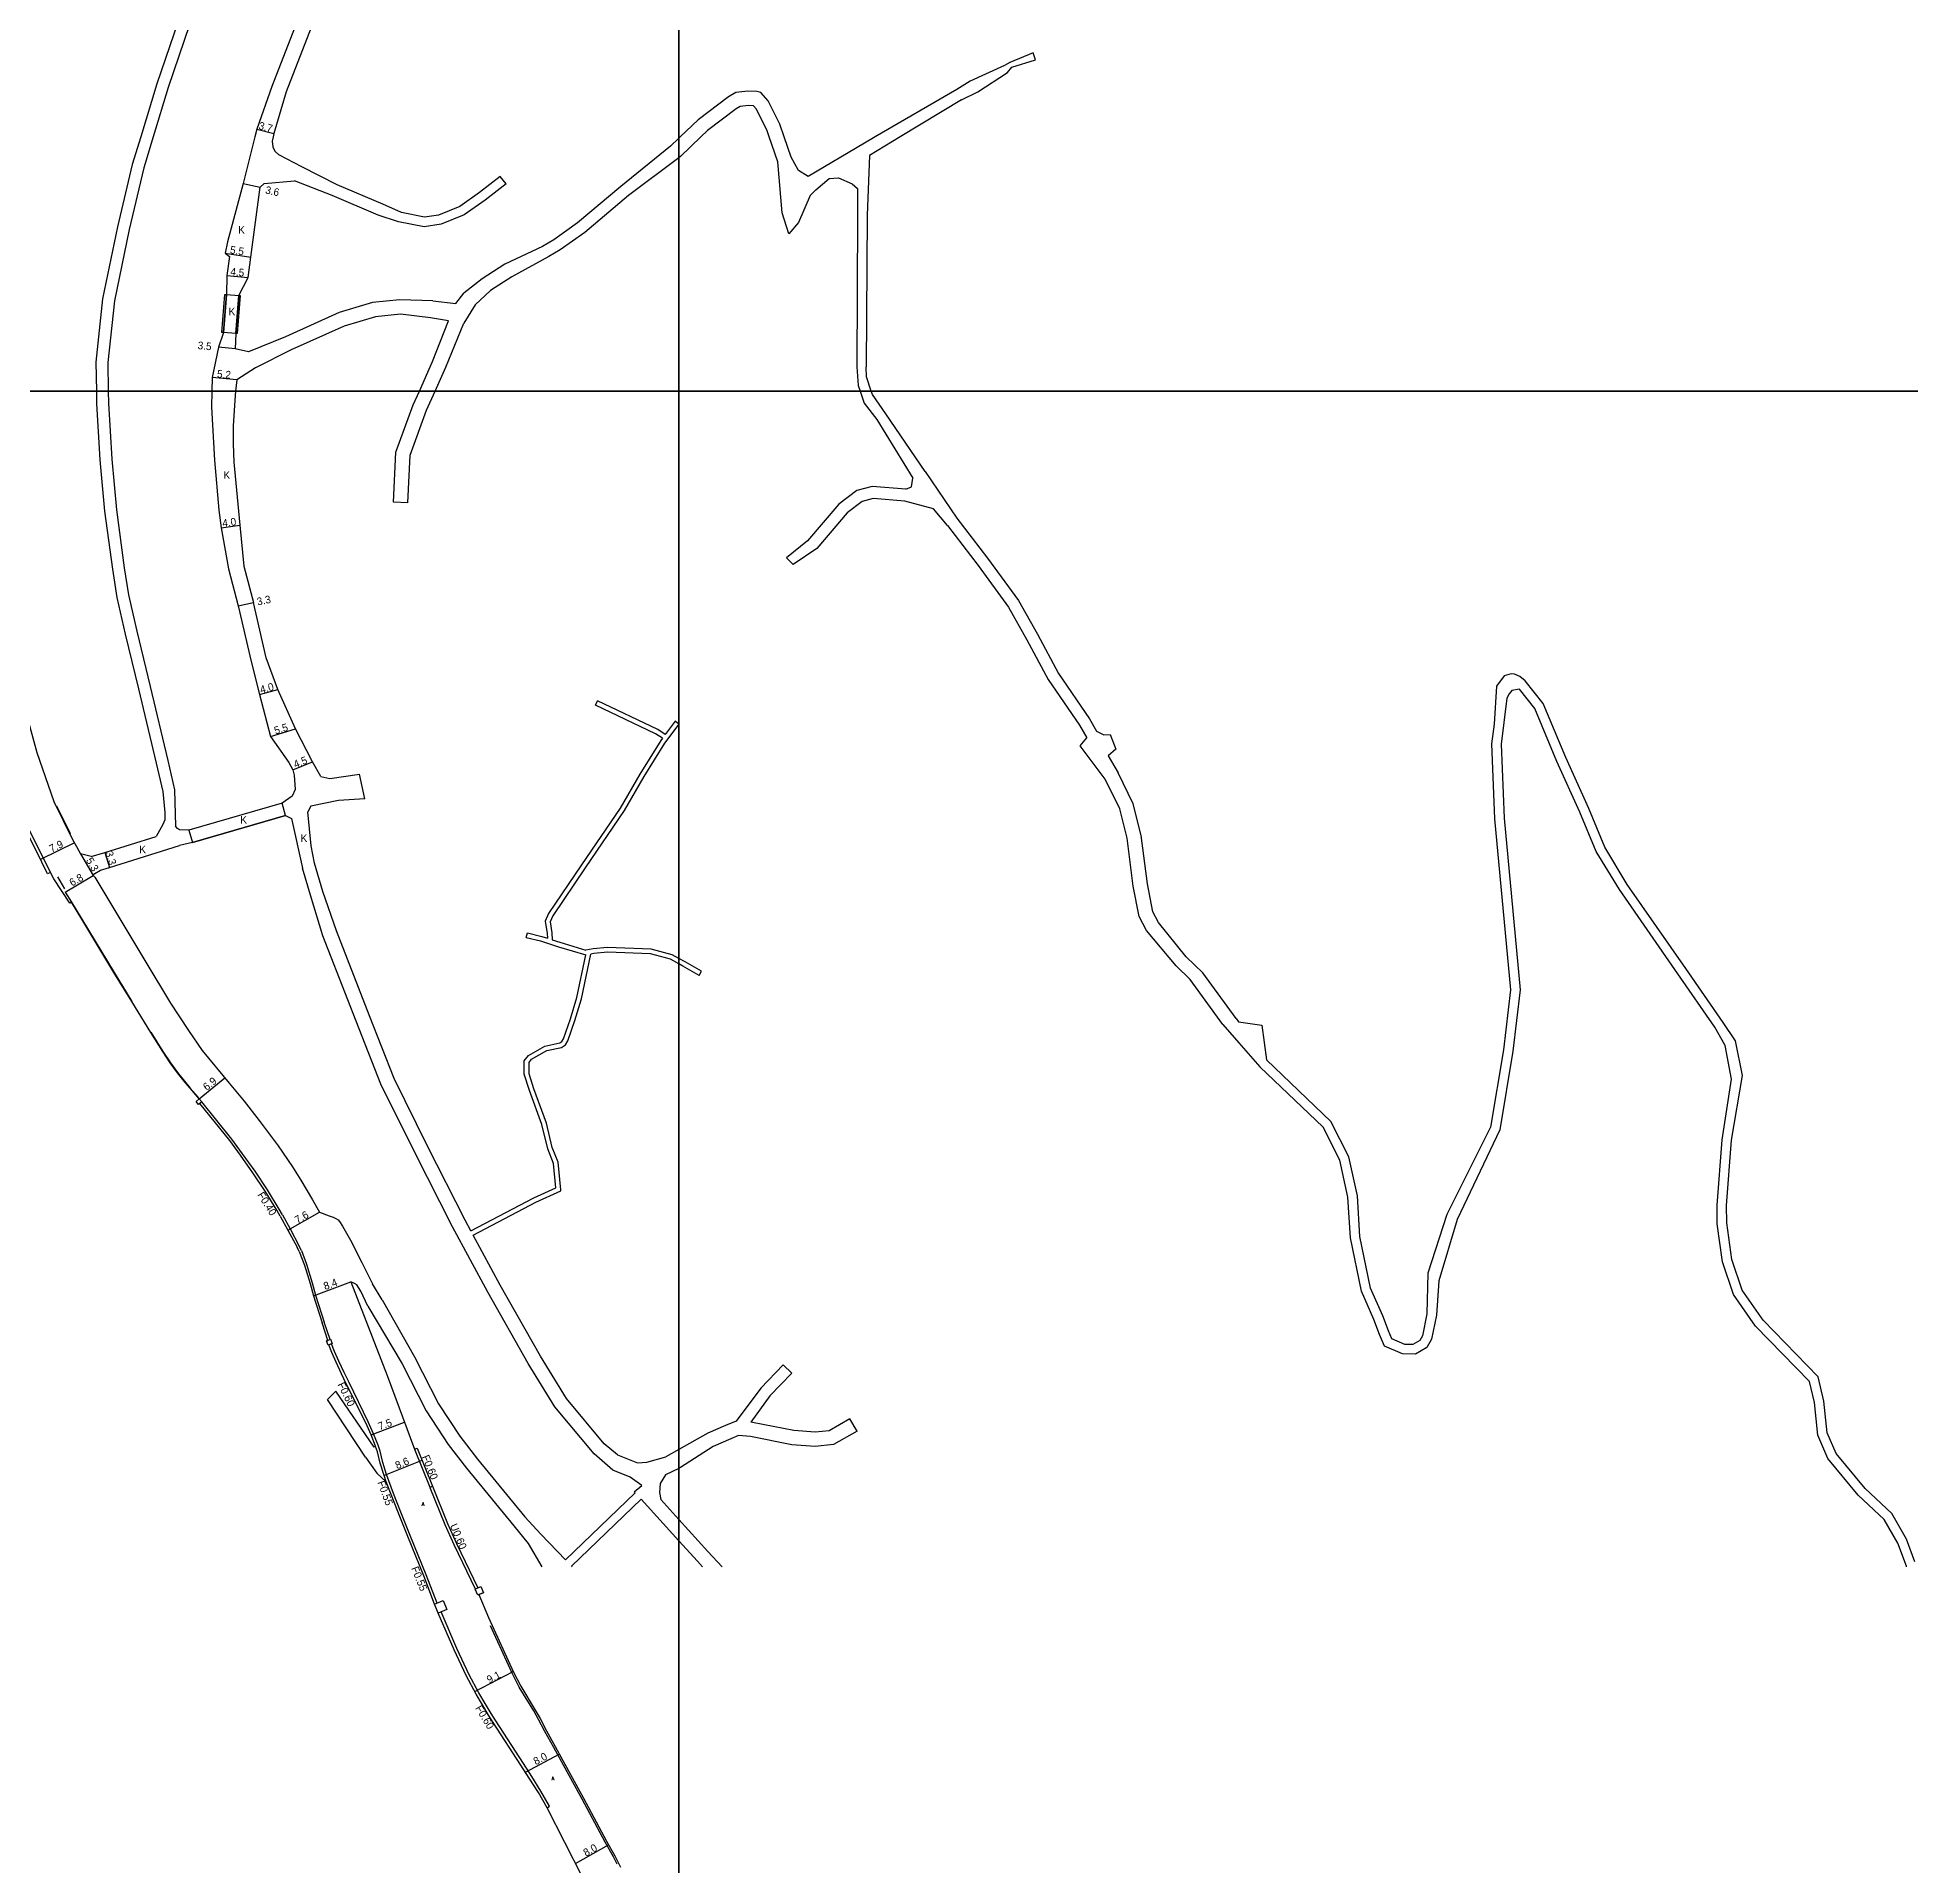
# Model space of a CAD drawing. Header units: metres. Extents: x -8000 to -4000, y -96000 to -93000.
# Drawn here: x -6534.6 to -6141.6, y -93909.4 to -93525.8 of the extents above; entities that cross this region are included whole.
import ezdxf

# ---------------------------------------------------------------- set-up
doc = ezdxf.new("R2010")
doc.units = ezdxf.units.M
doc.header["$LTSCALE"] = 2.5
for name, color, linetype in [('側溝・桝', 7, 'Continuous'), ('図郭', 7, 'Continuous'), ('幅員', 7, 'Continuous'), ('歩道・分離帯・安全施設', 7, 'Continuous'), ('舗装', 7, 'Continuous'), ('道路', 7, 'Continuous')]:
    doc.layers.add(name, color=color, linetype=linetype)
doc.styles.get("Standard").update_dxf_attribs({"font": ''})
doc.styles.add('YOKO_DECO', font='txt.shx', dxfattribs={"bigfont": 'extfont.shx'})
doc.styles.get('Standard').set_extended_font_data('@MS PGothic')

msp = doc.modelspace()

# ---------------------------------------------------------------- linework, layer by layer
at = {"layer": '側溝・桝'}
for points in [[(-6531.8, -93700.98), (-6534.24, -93696.06), (-6538.45, -93687.72), (-6540.29, -93682.9), (-6542.49, -93677.24), (-6543.93, -93670.57), (-6545.47, -93663.6), (-6546.76, -93659.02)], [(-6483.17, -93772.87), (-6483.87, -93771.62), (-6486.32, -93767.62), (-6488.9, -93763.71), (-6491.52, -93760.04), (-6493.81, -93756.95), (-6500.09, -93749.15)], [(-6483.17, -93772.87), (-6481.56, -93775.81), (-6479.64, -93779.4)], [(-6479.18, -93780.35), (-6479.64, -93779.4)], [(-6479.18, -93780.35), (-6478.09, -93783.21), (-6476.91, -93787.12), (-6476.21, -93789.68), (-6474.39, -93795.33)], [(-6473.18, -93799), (-6474.31, -93795.6), (-6474.39, -93795.33)], [(-6450.71, -93854.32), (-6453, -93848.4), (-6456.37, -93840.14), (-6458.44, -93834.88), (-6459.84, -93831.34), (-6460.86, -93828.64), (-6461.33, -93827.34), (-6462.1, -93824.81), (-6462.68, -93822.4), (-6463.08, -93821.19), (-6464.05, -93818.76), (-6465.17, -93816.28), (-6469.19, -93808.03), (-6470.23, -93805.93), (-6471.33, -93803.52), (-6472.25, -93801.49), (-6472.84, -93799.89)], [(-6461.38, -93828.83), (-6461.85, -93827.53), (-6462.64, -93824.95), (-6463.23, -93822.54), (-6463.61, -93821.43)], [(-6455.43, -93822.03), (-6452.23, -93830), (-6452.21, -93830.05)], [(-6451.65, -93829.82), (-6452.21, -93830.05), (-6449.06, -93837.81), (-6447.22, -93842.03), (-6442.7, -93851.33)], [(-6427.64, -93897.24), (-6427.11, -93896.94), (-6428.95, -93893.76), (-6430.85, -93890.7), (-6432.61, -93887.99), (-6438.41, -93879), (-6439.37, -93877.5), (-6440.63, -93875.37), (-6441.97, -93873.14), (-6444.01, -93869.33), (-6446.59, -93863.85), (-6449.89, -93856.13)]]:
    msp.add_lwpolyline(points, dxfattribs=at)
for points in [[(-6500.61, -93748.5), (-6500.09, -93749.15), (-6500.76, -93749.69), (-6501.28, -93749.04)], [(-6473.54, -93800.18), (-6473.91, -93799.3), (-6473.08, -93798.96), (-6472.71, -93799.84)], [(-6440.99, -93852.12), (-6442.18, -93852.63), (-6442.74, -93851.35), (-6441.55, -93850.83)], [(-6450.49, -93856.39), (-6451.27, -93854.56), (-6449.47, -93853.79), (-6448.69, -93855.62)]]:
    msp.add_lwpolyline(points, close=True, dxfattribs=at)
at = {"layer": '図郭'}
for points in [[(-7200, -93600), (-6400, -93600), (-6400, -93000), (-7200, -93000)], [(-6400, -93600), (-5600, -93600), (-5600, -93000), (-6400, -93000)], [(-7200, -94200), (-6400, -94200), (-6400, -93600), (-7200, -93600)], [(-6400, -94200), (-5600, -94200), (-5600, -93600), (-6400, -93600)]]:
    msp.add_lwpolyline(points, close=True, dxfattribs=at)
at = {"layer": '幅員'}
for points in [[(-6488.56, -93545.04), (-6484.97, -93545.97)], [(-6491.39, -93556.46), (-6487.87, -93557.24)], [(-6495.2, -93571.06), (-6489.77, -93571.89)], [(-6494.8, -93575.75), (-6490.32, -93576.16)], [(-6493.11, -93591.14), (-6496.6, -93590.8)], [(-6492.76, -93597.63), (-6497.94, -93597.17)], [(-6496.04, -93628.7), (-6492.08, -93628.16)], [(-6492.47, -93645.04), (-6489.24, -93644.37)], [(-6488, -93663.66), (-6484.13, -93662.63)], [(-6485.69, -93672.49), (-6480.43, -93670.89)], [(-6481.01, -93679.49), (-6476.85, -93677.78)], [(-6525.55, -93697.08), (-6522.9, -93701.67)], [(-6520.45, -93696.8), (-6519.47, -93699.96)], [(-6528.77, -93705.12), (-6522.9, -93701.67)], [(-6500.61, -93748.5), (-6495.25, -93744.1)], [(-6482.02, -93776.06), (-6475.41, -93772.31)], [(-6476.67, -93789.82), (-6468.78, -93786.93)], [(-6464.58, -93818.99), (-6457.54, -93816.37)], [(-6461.86, -93827.5), (-6453.88, -93824.29)], [(-6442.83, -93872.83), (-6434.75, -93868.67)], [(-6432.17, -93889.8), (-6425.08, -93885.98)], [(-6421.67, -93908.93), (-6414.73, -93905.02)]]:
    msp.add_lwpolyline(points, dxfattribs=at)
at = {"layer": '幅員', "flags": 128}
msp.add_lwpolyline([(-6526.78, -93694.79), (-6533.91, -93698.29)], dxfattribs=at)
at = {"layer": '歩道・分離帯・安全施設'}
for points in [[(-6527.65, -93692.92), (-6530.51, -93687.09)], [(-6530.38, -93701.89), (-6528.92, -93704.43)], [(-6528.77, -93705.12), (-6527.41, -93707.25), (-6525.25, -93710.82), (-6518.5, -93721.96), (-6514.77, -93728.06)], [(-6510.77, -93734.54), (-6508.26, -93738.57), (-6506.66, -93740.93), (-6505.17, -93742.99), (-6503.72, -93744.79), (-6502.49, -93746.25), (-6500.86, -93748.16)], [(-6412.95, -93909.09), (-6413.73, -93907.52), (-6415.45, -93904.45), (-6420.31, -93895.42), (-6424.64, -93887.56), (-6426.24, -93884.59), (-6428.09, -93881.27), (-6429.42, -93878.71), (-6430.44, -93876.94), (-6433.47, -93871.93), (-6434.99, -93868.99), (-6439.52, -93859.1)]]:
    msp.add_lwpolyline(points, dxfattribs=at)
at = {"layer": '道路'}
for points in [[(-6474.38, -93476.97), (-6474.65, -93494.78), (-6476.02, -93505.95), (-6476.82, -93509.84), (-6477.76, -93513.86), (-6480.17, -93522.63), (-6485.4, -93536.1)], [(-6470.08, -93476.89), (-6471.45, -93494.9), (-6472.84, -93506.36), (-6473.69, -93510.49), (-6474.67, -93514.74), (-6477.17, -93523.75), (-6482.41, -93537.23)], [(-6500.72, -93509.72), (-6505.06, -93522.44), (-6509.52, -93535.51), (-6512.9, -93546.67), (-6514.66, -93552.49), (-6517.74, -93565.53), (-6520.88, -93580.66), (-6522.31, -93593.93), (-6522.2, -93600)], [(-6497.72, -93508.66), (-6502.66, -93523.13), (-6507.14, -93536.28), (-6510.29, -93546.67), (-6512.25, -93553.14), (-6515.3, -93566.07), (-6518.41, -93581.05), (-6519.81, -93594.04), (-6519.7, -93600)], [(-6325.69, -93529.06), (-6330.56, -93531.08), (-6331.69, -93531.69)], [(-6325.16, -93530.47), (-6325.69, -93529.06)], [(-6331.69, -93531.69), (-6338.89, -93534.98), (-6341.65, -93536.75)], [(-6340.68, -93538.89), (-6337.28, -93537.25), (-6331.08, -93533.18)], [(-6331.08, -93533.18), (-6330.11, -93532.07), (-6325.16, -93530.47)], [(-6485.4, -93536.1), (-6488.56, -93545.04)], [(-6482.41, -93537.23), (-6484.97, -93545.97)], [(-6376.4, -93550.91), (-6377.87, -93546.67), (-6378.79, -93544.01), (-6381.29, -93539.11), (-6382.77, -93537.34), (-6383.62, -93537.16), (-6385.5, -93537.1), (-6388.01, -93537.38), (-6389.61, -93538.24), (-6395.96, -93543.06), (-6399.7, -93546.68), (-6400, -93546.97)], [(-6341.65, -93536.75), (-6358.8, -93546.68), (-6361.05, -93547.98), (-6372.88, -93554.97)], [(-6379.24, -93551.89), (-6381.04, -93546.67), (-6381.55, -93545.19), (-6383.81, -93540.77), (-6384.33, -93540.14), (-6385.39, -93540.11), (-6387.11, -93540.3), (-6387.99, -93540.77), (-6394, -93545.35), (-6395.37, -93546.67), (-6399.65, -93550.8)], [(-6340.68, -93538.89), (-6353.56, -93546.68), (-6360.03, -93550.59), (-6360.51, -93563.08)], [(-6488.56, -93545.04), (-6488.96, -93546.68), (-6491.39, -93556.46)], [(-6484.97, -93545.97), (-6485.14, -93546.68), (-6485.34, -93547.58)], [(-6485.34, -93547.58), (-6485.21, -93548.73), (-6484.79, -93549.7), (-6483.94, -93550.41)], [(-6401.73, -93548.64), (-6412.19, -93557.05), (-6421.27, -93564.73), (-6426.24, -93568.25), (-6428.59, -93569.67)], [(-6400, -93546.97), (-6401.73, -93548.64)], [(-6479.1, -93552.92), (-6483.94, -93550.41)], [(-6462.11, -93560.82), (-6471.69, -93556.7), (-6479.1, -93552.92)], [(-6400, -93551.06), (-6410.59, -93558.97), (-6419.74, -93566.7), (-6424.87, -93570.34), (-6427.29, -93571.8)], [(-6399.65, -93550.8), (-6400, -93551.06)], [(-6376.95, -93566.98), (-6378.31, -93562.59), (-6379.24, -93551.89)], [(-6372.88, -93554.97), (-6374.87, -93553.71), (-6376.4, -93550.91)], [(-6491.39, -93556.46), (-6494.67, -93568.7), (-6495.2, -93571.06), (-6494.25, -93571.79), (-6494.8, -93575.75), (-6494.92, -93579.74)], [(-6492.33, -93579.95), (-6490.32, -93576.16), (-6489.77, -93571.89), (-6487.87, -93557.24)], [(-6487.87, -93557.24), (-6486.99, -93556.47), (-6480.65, -93555.88)], [(-6463.1, -93563.12), (-6472.75, -93558.96), (-6480.65, -93555.88)], [(-6436.22, -93556.52), (-6440.61, -93559.97), (-6445.01, -93563.02), (-6449.89, -93565.01), (-6453.44, -93565.55), (-6458.79, -93564.46), (-6463.1, -93563.12)], [(-6437.46, -93554.95), (-6441.8, -93558.36), (-6445.97, -93561.25), (-6450.42, -93563.07), (-6453.39, -93563.52), (-6458.18, -93562.54), (-6462.11, -93560.82)], [(-6436.22, -93556.52), (-6437.46, -93554.95)], [(-6371.28, -93557.76), (-6368.43, -93555.43), (-6366.49, -93555.26), (-6363.64, -93556.52), (-6362.55, -93557.49), (-6362.51, -93563.08)], [(-6371.28, -93557.76), (-6372.48, -93558.96), (-6374.89, -93564.65), (-6376.95, -93566.98)], [(-6362.51, -93563.08), (-6362.69, -93594.94)], [(-6360.51, -93563.08), (-6360.69, -93594.95)], [(-6428.59, -93569.67), (-6436.47, -93573.41), (-6441.27, -93576.42), (-6445.1, -93579.44)], [(-6427.29, -93571.8), (-6435.02, -93576.05), (-6439.54, -93578.88), (-6442.71, -93581.94)], [(-6495.55, -93587.72), (-6494.92, -93579.74)], [(-6492.96, -93587.93), (-6492.33, -93579.95)], [(-6451.6, -93581.07), (-6458.5, -93580.83), (-6464.27, -93581.45), (-6471.23, -93583.54), (-6482.54, -93588.59), (-6490.31, -93591.76)], [(-6451.6, -93581.07), (-6446.81, -93581.6), (-6445.1, -93579.44)], [(-6452.12, -93584.61), (-6458.4, -93583.84), (-6463.67, -93584.4), (-6470.19, -93586.36), (-6481.36, -93591.35), (-6488.81, -93595.13)], [(-6448.3, -93585.24), (-6452.12, -93584.61)], [(-6442.71, -93581.94), (-6445.11, -93585.76)], [(-6495.55, -93587.72), (-6496.6, -93590.8), (-6497.94, -93597.17), (-6497.98, -93600)], [(-6492.96, -93587.93), (-6493.11, -93591.14)], [(-6454.44, -93600), (-6451.66, -93593.82), (-6448.3, -93585.24)], [(-6451.15, -93600), (-6448.89, -93594.98), (-6445.11, -93585.76)], [(-6490.31, -93591.76), (-6493.11, -93591.14)], [(-6488.81, -93595.13), (-6492.76, -93597.63)], [(-6362.69, -93594.94), (-6362.41, -93598.81), (-6361.99, -93600)], [(-6359.64, -93600), (-6360.64, -93596.99), (-6360.69, -93594.95)], [(-6522.2, -93600), (-6522.15, -93602.63), (-6521.48, -93614.46), (-6520.47, -93625.21), (-6518.83, -93637.4), (-6517.91, -93643.28), (-6516.16, -93650.98), (-6513.39, -93662.49), (-6509.65, -93678.06), (-6508.29, -93683.99), (-6507.82, -93688.4), (-6507.83, -93689.93), (-6508.23, -93690.95), (-6509.68, -93693.46)], [(-6519.7, -93600), (-6519.65, -93602.53), (-6518.99, -93614.27), (-6517.99, -93624.93), (-6516.36, -93637.07), (-6515.47, -93642.72), (-6513.73, -93650.4), (-6510.94, -93661.98), (-6507.22, -93677.48), (-6505.8, -93683.67), (-6505.57, -93691.31)], [(-6497.98, -93600), (-6498.02, -93603.35), (-6497.43, -93614.49), (-6496.52, -93625.01), (-6496.04, -93628.7), (-6494.51, -93637.29), (-6492.47, -93645.04)], [(-6492.98, -93600), (-6493.07, -93600.93), (-6493.49, -93607.33), (-6493.53, -93611.05), (-6493.37, -93614.95), (-6492.08, -93628.16), (-6491.25, -93636.72), (-6489.24, -93644.37)], [(-6492.76, -93597.63), (-6492.98, -93600)], [(-6459.88, -93623.32), (-6459.38, -93612.83), (-6455.74, -93602.9), (-6454.44, -93600)], [(-6456.88, -93623.46), (-6456.4, -93613.43), (-6452.96, -93604.04), (-6451.15, -93600)], [(-6361.99, -93600), (-6361.11, -93602.52), (-6358.49, -93606)], [(-6356.55, -93604.81), (-6359.39, -93600.75), (-6359.64, -93600)], [(-6358.49, -93606), (-6350.93, -93618.27)], [(-6348.3, -93616.9), (-6356.55, -93604.81)], [(-6352.36, -93620.6), (-6359.43, -93620.01), (-6362.68, -93620.86), (-6366.4, -93623.71), (-6372.98, -93631.44)], [(-6352.36, -93620.6), (-6351.16, -93620.09), (-6350.93, -93618.27)], [(-6348.3, -93616.9), (-6341.66, -93626.68)], [(-6456.88, -93623.46), (-6459.88, -93623.32)], [(-6352.56, -93623.09), (-6359.21, -93622.54), (-6361.56, -93623.16), (-6364.67, -93625.53), (-6371.07, -93633.06)], [(-6343.64, -93628.2), (-6346.6, -93624.71), (-6352.56, -93623.09)], [(-6343.64, -93628.2), (-6337.21, -93636.59), (-6330.84, -93645.32), (-6326.98, -93652.22), (-6322.49, -93660.55), (-6315.94, -93670.08), (-6314.41, -93672.79)], [(-6341.66, -93626.68), (-6335.21, -93635.09), (-6328.73, -93643.97), (-6324.78, -93651.02), (-6320.35, -93659.25), (-6313.82, -93668.76), (-6312.35, -93671.36)], [(-6372.98, -93631.44), (-6377.43, -93635.02)], [(-6376.01, -93636.39), (-6377.43, -93635.02)], [(-6371.07, -93633.06), (-6376.01, -93636.39)], [(-6544.58, -93645.59), (-6544.3, -93646.16), (-6542.56, -93650.37), (-6541.1, -93654.47), (-6539.1, -93660.17), (-6536.38, -93669.66), (-6534.7, -93675.85), (-6531.11, -93686.14), (-6527.18, -93694.06), (-6526.38, -93695.54), (-6525.55, -93697.08)], [(-6492.47, -93645.04), (-6489.7, -93656.73)], [(-6486.59, -93655.98), (-6489.24, -93644.37)], [(-6527.42, -93707.26), (-6527.78, -93707.48), (-6531.1, -93702.33), (-6531.8, -93700.98), (-6532.43, -93701.3), (-6534.85, -93696.37), (-6539.07, -93687.99), (-6540.93, -93683.15), (-6543.15, -93677.43), (-6544.6, -93670.72), (-6546.13, -93663.77), (-6547.4, -93659.26)], [(-6489.7, -93656.73), (-6488, -93663.66), (-6485.69, -93672.49), (-6481.81, -93677.91), (-6481.01, -93679.49), (-6480.67, -93680.62), (-6480.51, -93683.59), (-6481.14, -93685.01), (-6483.24, -93686.44)], [(-6475.08, -93680.9), (-6476.85, -93677.78), (-6480.43, -93670.89), (-6484.13, -93662.63), (-6486.59, -93655.98)], [(-6140.67, -93845.68), (-6142.41, -93840.88), (-6145.55, -93835.51), (-6151.14, -93830.26), (-6157.19, -93822.93), (-6159.06, -93818.57), (-6159.77, -93811.91), (-6160.94, -93806.8), (-6172.54, -93794.92), (-6176.89, -93788.62), (-6179.07, -93782.21), (-6180.15, -93774.54), (-6180.19, -93770.89), (-6179.14, -93757.2), (-6176.83, -93743.6), (-6178.3, -93736.3), (-6180.93, -93732.46), (-6188.76, -93721.14), (-6201.01, -93703.5), (-6205.76, -93695.73), (-6209.11, -93687.57), (-6213.94, -93676.9), (-6218.69, -93665.55), (-6222.42, -93660.81), (-6223.56, -93659.9), (-6224.7, -93659.39), (-6225.38, -93659.33), (-6226.87, -93659.72), (-6228.47, -93661.89), (-6228.98, -93669.91), (-6229.47, -93674), (-6228.87, -93689.77), (-6225.5, -93725.61), (-6226.98, -93738.23), (-6229.71, -93754.45), (-6238.91, -93772.76), (-6242.87, -93785.06), (-6243.05, -93793.62), (-6244, -93798.21), (-6244.56, -93799.23), (-6246, -93800.08), (-6247.72, -93800.04), (-6250.44, -93798.86), (-6251.14, -93797.18), (-6252.33, -93794.02), (-6254.88, -93788.24), (-6257.1, -93777.38), (-6257.65, -93768.82), (-6259.44, -93760.67), (-6263.2, -93753.26), (-6276.71, -93740.35)], [(-6142.42, -93846.67), (-6142.47, -93846.58), (-6144.23, -93841.74), (-6147.13, -93836.77), (-6152.6, -93831.63), (-6158.91, -93823.98), (-6161.01, -93819.08), (-6161.74, -93812.24), (-6162.76, -93807.79), (-6174.09, -93796.2), (-6178.7, -93789.52), (-6181.02, -93782.68), (-6182.15, -93774.7), (-6182.19, -93770.82), (-6181.14, -93757.09), (-6179.12, -93744.39), (-6180.47, -93737.32), (-6182.66, -93733.47), (-6190.4, -93722.28), (-6202.68, -93704.59), (-6207.55, -93696.63), (-6210.95, -93688.36), (-6215.78, -93677.7), (-6220.43, -93666.57), (-6223.62, -93662.52), (-6225.22, -93662.86), (-6225.79, -93663.54), (-6226.31, -93664.46), (-6227.47, -93674.08), (-6226.87, -93689.64), (-6223.49, -93725.63), (-6225, -93738.51), (-6227.77, -93755.03), (-6236.74, -93773.79), (-6240.53, -93786.66), (-6241.06, -93793.9), (-6242.1, -93798.91), (-6243.07, -93800.67), (-6245.47, -93802.09), (-6248.15, -93802.03), (-6251.97, -93800.37), (-6252.99, -93797.92), (-6254.19, -93794.78), (-6256.8, -93788.85), (-6259.09, -93777.65), (-6259.64, -93769.1), (-6261.34, -93761.34), (-6264.83, -93754.47), (-6278.1, -93741.79)], [(-6417.46, -93665.87), (-6417.03, -93664.97)], [(-6403.46, -93672.85), (-6404.92, -93671.91), (-6417.46, -93665.87)], [(-6402.86, -93672.05), (-6404.43, -93671.04), (-6417.03, -93664.97)], [(-6400, -93669.91), (-6402.98, -93673.88), (-6407.31, -93680.9), (-6411.5, -93688.03), (-6419.66, -93700.06), (-6426.45, -93710.11), (-6426.99, -93711.35), (-6426.63, -93713.68), (-6426.54, -93715.12)], [(-6400.78, -93669.28), (-6402.86, -93672.05)], [(-6400, -93669.86), (-6400.78, -93669.28)], [(-6399.98, -93669.88), (-6400, -93669.86)], [(-6399.98, -93669.88), (-6400, -93669.91)], [(-6312.35, -93671.36), (-6310.81, -93672.14), (-6309.5, -93672.03), (-6308.31, -93675.11), (-6309.91, -93676.53), (-6307.86, -93680.1)], [(-6403.46, -93672.85), (-6403.81, -93673.32), (-6408.16, -93680.38), (-6412.34, -93687.49), (-6420.41, -93699.38), (-6427.33, -93709.63), (-6428.02, -93711.22), (-6427.63, -93713.79), (-6427.56, -93714.79)], [(-6310.55, -93681.43), (-6315.78, -93674.47), (-6314.41, -93672.79)], [(-6475.08, -93680.9), (-6473.2, -93681.27), (-6466.98, -93680.37)], [(-6465.91, -93685.56), (-6466.98, -93680.37)], [(-6285.84, -93732.94), (-6292.72, -93723.47), (-6295.68, -93720.61), (-6301.89, -93713.19), (-6303.42, -93710.28), (-6304.66, -93703.9), (-6305.95, -93693.81), (-6307.48, -93687.65), (-6310.55, -93681.43)], [(-6283.1, -93731.64), (-6290.04, -93722.05), (-6293.56, -93718.71), (-6299.37, -93711.53), (-6300.56, -93709.27), (-6301.7, -93703.42), (-6303, -93693.26), (-6304.65, -93686.61), (-6307.86, -93680.1)], [(-6483.24, -93686.44), (-6502.78, -93692.16)], [(-6483.24, -93686.44), (-6502.78, -93692.16)], [(-6465.91, -93685.56), (-6471.39, -93685.94), (-6477.21, -93687.07), (-6477.8, -93688.28)], [(-6482.49, -93689.03), (-6502.03, -93694.75)], [(-6482.49, -93689.03), (-6502.03, -93694.75)], [(-6482.49, -93689.03), (-6481.26, -93689.68), (-6478.95, -93700.12)], [(-6476.43, -93699.04), (-6477.12, -93695.41), (-6477.8, -93688.28)], [(-6523.3, -93697.69), (-6520.45, -93696.8), (-6509.68, -93693.46)], [(-6504.75, -93692.09), (-6505.16, -93691.76), (-6505.57, -93691.31)], [(-6502.78, -93692.16), (-6504.75, -93692.09)], [(-6502.03, -93694.75), (-6504.74, -93695.38)], [(-6523.3, -93697.69), (-6525.55, -93697.08)], [(-6522.9, -93701.67), (-6522.5, -93701.21), (-6521.32, -93700.53), (-6519.47, -93699.96), (-6504.74, -93695.38)], [(-6522.9, -93701.67), (-6522.49, -93702.02), (-6517.67, -93710.05), (-6511.79, -93719.81), (-6506.65, -93728.46), (-6502.9, -93734.17), (-6499.97, -93738.36), (-6494.36, -93745.19), (-6491.19, -93748.98), (-6488.05, -93753.04), (-6484.08, -93758.36), (-6481.06, -93762.74), (-6479.29, -93765.57), (-6476.87, -93769.71), (-6475.41, -93772.31), (-6473.38, -93773.02), (-6472.54, -93773.31), (-6471.93, -93773.62), (-6471.5, -93773.88), (-6471.19, -93774.27), (-6470.58, -93775.19), (-6468.86, -93778.18), (-6466.49, -93782.86), (-6464.24, -93787.3)], [(-6413.88, -93826.42), (-6417.78, -93823), (-6425.99, -93813.11), (-6431.59, -93804.04), (-6440.1, -93789.07), (-6447.47, -93775.38), (-6455.39, -93759.76), (-6462.5, -93745.43), (-6467.7, -93732.22), (-6474.66, -93714.27), (-6477.25, -93705.76), (-6478.95, -93700.12)], [(-6443.62, -93776.2), (-6444.81, -93773.98), (-6452.71, -93758.41), (-6459.75, -93744.21), (-6464.92, -93731.09), (-6471.84, -93713.24), (-6474.68, -93705.03), (-6476.43, -93699.04)], [(-6483.62, -93773.12), (-6484.33, -93771.88), (-6486.77, -93767.9), (-6489.34, -93764.01), (-6491.94, -93760.35), (-6494.22, -93757.27), (-6500.5, -93749.48), (-6500.76, -93749.69), (-6501.28, -93749.04), (-6500.61, -93748.5), (-6500.89, -93748.18), (-6502.52, -93746.28), (-6503.75, -93744.82), (-6505.2, -93743.02), (-6506.69, -93740.96), (-6508.29, -93738.59), (-6510.8, -93734.56), (-6514.78, -93728.07), (-6518.51, -93721.97), (-6525.27, -93710.82), (-6527.42, -93707.26)], [(-6432.02, -93714.63), (-6431.78, -93713.66)], [(-6432.02, -93714.63), (-6429, -93715.38), (-6425.24, -93716.58), (-6419.53, -93718.32)], [(-6431.78, -93713.66), (-6428.73, -93714.42), (-6427.56, -93714.79)], [(-6431.35, -93746.77), (-6432.42, -93743.35), (-6432.42, -93740.56), (-6431.56, -93739.42), (-6428.08, -93737.43), (-6424.99, -93736.76), (-6424.54, -93736.47), (-6424.19, -93735.9), (-6422.76, -93731.75), (-6421.38, -93727.25), (-6419.53, -93718.32)], [(-6430.41, -93746.43), (-6431.42, -93743.23), (-6431.42, -93740.9), (-6430.89, -93740.19), (-6427.71, -93738.38), (-6424.61, -93737.7), (-6423.8, -93737.2), (-6423.28, -93736.33), (-6421.81, -93732.06), (-6420.41, -93727.5), (-6418.46, -93718.12)], [(-6426.54, -93715.12), (-6424.95, -93715.62), (-6419.49, -93717.29)], [(-6400, -93719.04), (-6401.39, -93718.29), (-6405.78, -93717.08), (-6414.97, -93716.72), (-6417.94, -93717), (-6419.49, -93717.29)], [(-6400, -93720.18), (-6401.77, -93719.22), (-6405.94, -93718.07), (-6414.94, -93717.72), (-6417.8, -93717.99), (-6418.46, -93718.12)], [(-6395.24, -93721.72), (-6398.66, -93719.77), (-6400, -93719.04)], [(-6395.73, -93722.59), (-6399.14, -93720.65), (-6400, -93720.18)], [(-6395.73, -93722.59), (-6395.24, -93721.72)], [(-6285.84, -93732.94), (-6282.51, -93736.74)], [(-6283.1, -93731.64), (-6282.58, -93732.38)], [(-6282.58, -93732.38), (-6277.68, -93733.02), (-6276.71, -93740.35)], [(-6282.51, -93736.74), (-6278.1, -93741.79)], [(-6425.79, -93767.15), (-6426.3, -93762.06), (-6427.49, -93758.98), (-6428.74, -93753.9), (-6431.35, -93746.77)], [(-6424.74, -93767.77), (-6424.74, -93767.59), (-6425.32, -93761.82), (-6426.54, -93758.68), (-6427.78, -93753.61), (-6430.41, -93746.43)], [(-6443.62, -93776.2), (-6430.41, -93769.3), (-6425.79, -93767.15)], [(-6443.15, -93777.08), (-6429.97, -93770.2), (-6424.74, -93767.77)], [(-6483.62, -93773.12), (-6482.02, -93776.06), (-6480.07, -93779.61)], [(-6412.9, -93823.23), (-6415.64, -93820.89), (-6423.55, -93811.35), (-6429.01, -93802.51), (-6437.48, -93787.62), (-6443.15, -93777.08)], [(-6479.62, -93780.52), (-6480.07, -93779.61)], [(-6479.62, -93780.52), (-6478.55, -93783.37), (-6477.38, -93787.26), (-6476.67, -93789.82), (-6474.84, -93795.47)], [(-6465.22, -93792.02), (-6466.69, -93788.87), (-6467.56, -93787.55), (-6468.02, -93787.22), (-6468.78, -93786.93), (-6461.19, -93806.58), (-6455.43, -93822.03), (-6454.88, -93821.8), (-6451.67, -93829.78), (-6448.51, -93837.57), (-6446.67, -93841.78), (-6442.15, -93851.09), (-6441.55, -93850.83), (-6440.99, -93852.12), (-6441.95, -93852.53), (-6439.94, -93857.31), (-6434.69, -93868.79), (-6433.17, -93871.74), (-6430.14, -93876.74), (-6429.12, -93878.52), (-6427.79, -93881.08), (-6425.94, -93884.39), (-6424.34, -93887.36), (-6420.01, -93895.23), (-6415.15, -93904.26), (-6413.43, -93907.33), (-6412.24, -93909.74)], [(-6462.24, -93790.7), (-6464.24, -93787.3)], [(-6465.22, -93792.02), (-6458.05, -93804.1), (-6452.99, -93813.97), (-6448.39, -93821.05), (-6444.57, -93825.96), (-6434.61, -93838.12), (-6431.6, -93841.77)], [(-6462.24, -93790.7), (-6455.43, -93802.64), (-6450.39, -93812.47), (-6445.94, -93819.31), (-6442.23, -93824.09), (-6432.31, -93836.19), (-6428.97, -93839.84)], [(-6463.61, -93821.43), (-6463.62, -93821.41), (-6464.58, -93818.99), (-6465.7, -93816.51), (-6469.76, -93808.3), (-6470.8, -93806.2), (-6471.9, -93803.78), (-6472.83, -93801.73), (-6473.42, -93800.13), (-6473.54, -93800.18), (-6473.91, -93799.3), (-6473.61, -93799.18), (-6474.76, -93795.74), (-6474.84, -93795.47)], [(-6378.12, -93804.33), (-6382.81, -93809.22), (-6387.96, -93816.1)], [(-6376.32, -93806.06), (-6378.12, -93804.33)], [(-6376.32, -93806.06), (-6380.89, -93810.82), (-6384.92, -93816.36)], [(-6473.74, -93811.58), (-6471.94, -93809.87)], [(-6465.76, -93823.69), (-6473.74, -93811.58)], [(-6463.61, -93821.43), (-6463.91, -93821.62), (-6471.94, -93809.87)], [(-6387.96, -93816.1), (-6390.24, -93817.06), (-6393.9, -93818.65)], [(-6364.11, -93815.64), (-6368.45, -93818.14), (-6371.42, -93818.42), (-6375.87, -93818.12), (-6384.54, -93816.39), (-6384.92, -93816.36)], [(-6362.61, -93818.24), (-6364.11, -93815.64)], [(-6393.9, -93818.65), (-6400, -93822.06)], [(-6362.61, -93818.24), (-6367.52, -93821.06), (-6371.38, -93821.43), (-6376.26, -93821.1), (-6384.96, -93819.37), (-6387.48, -93819.15), (-6389.12, -93819.85), (-6392.82, -93821.45)], [(-6465.76, -93823.69), (-6463.36, -93827.04), (-6461.38, -93828.83)], [(-6412.9, -93823.23), (-6408.69, -93824.89), (-6406.69, -93824.73), (-6402.75, -93823.59)], [(-6400, -93822.06), (-6402.75, -93823.59)], [(-6392.82, -93821.45), (-6399.67, -93825.88)], [(-6409.16, -93831.17), (-6409.38, -93830.93), (-6407.78, -93829.62), (-6410.23, -93827.85), (-6413.88, -93826.42)], [(-6400, -93826.04), (-6402.81, -93827.41), (-6403.9, -93829.23), (-6404.08, -93831.11), (-6403.8, -93832.54)], [(-6399.67, -93825.88), (-6400, -93826.04)], [(-6420.86, -93912.11), (-6420.21, -93911.78), (-6427.64, -93897.24), (-6429.47, -93894.07), (-6431.37, -93891.03), (-6433.12, -93888.32), (-6438.93, -93879.33), (-6439.9, -93877.82), (-6441.16, -93875.68), (-6442.5, -93873.44), (-6444.56, -93869.61), (-6446.17, -93866.18), (-6447.15, -93864.1), (-6450.49, -93856.39), (-6451.27, -93854.56), (-6453.53, -93848.61), (-6456.89, -93840.35), (-6458.96, -93835.08), (-6460.37, -93831.55), (-6461.38, -93828.83)], [(-6423.8, -93845.22), (-6409.16, -93831.17)], [(-6423.8, -93845.22), (-6409.16, -93831.17)], [(-6422.52, -93846.55), (-6407.91, -93832.53)], [(-6422.52, -93846.55), (-6407.91, -93832.53)], [(-6400, -93841.24), (-6407.91, -93832.53)], [(-6400, -93836.74), (-6403.8, -93832.54)], [(-6423.8, -93845.22), (-6428.97, -93839.84)], [(-6390.88, -93846.67), (-6393.89, -93843.5), (-6400, -93836.74)], [(-6431.6, -93841.77), (-6428.75, -93846.67)], [(-6395.02, -93846.67), (-6396.1, -93845.54), (-6400, -93841.24)], [(-6422.41, -93846.67), (-6422.52, -93846.55)]]:
    msp.add_lwpolyline(points, dxfattribs=at)
for points in [[(-6495.85, -93587.7), (-6495.22, -93579.72), (-6494.92, -93579.74), (-6495.55, -93587.72)], [(-6495.55, -93587.72), (-6494.92, -93579.74), (-6492.33, -93579.95), (-6492.96, -93587.93)], [(-6492.96, -93587.93), (-6492.33, -93579.95), (-6492.03, -93579.97), (-6492.66, -93587.95)]]:
    msp.add_lwpolyline(points, close=True, dxfattribs=at)
at = {"layer": '道路', "flags": 128}
msp.add_lwpolyline([(-6502.78, -93692.16), (-6502.03, -93694.75), (-6482.49, -93689.03), (-6483.24, -93686.44)], close=True, dxfattribs=at)

# ---------------------------------------------------------------- texts
at = {"layer": '側溝・桝'}
for s, rotation, p in [('F0.40', 302, (-6488.48, -93768.66)), ('F0.60', 296, (-6471.64, -93808.43)), ('F0.60', 292, (-6453.94, -93823.61)), ('F0.55', 289.7828, (-6463.24, -93828.96)), ('U0.60', 293, (-6448.07, -93838.05)), ('F0.55', 292, (-6456.19, -93846.99)), ('F0.60', 301, (-6442.77, -93876.35))]:
    msp.add_text(s, height=1.6, rotation=rotation, dxfattribs=at).set_placement(p)
at = {"layer": '幅員'}
for s, rotation, p in [('3.7', 345.3746, (-6488.29, -93545.01)), ('3.6', 347.487, (-6486.87, -93558.52)), ('5.5', 351.3476, (-6494.24, -93571.11)), ('4.5', 354.7319, (-6494.14, -93575.71)), ('3.5', 354.4409, (-6501, -93591.18)), ('5.2', 354.9649, (-6496.94, -93597.16)), ('4.0', 7.7675, (-6495.66, -93628.54)), ('3.3', 11.7358, (-6488.34, -93645)), ('4.0', 14.9194, (-6487.64, -93663.46)), ('5.5', 16.9666, (-6484.62, -93672.06)), ('4.5', 22.2937, (-6480.45, -93679.15)), ('7.9', 26.1462, (-6531.59, -93696.87)), ('5.3', 300.0179, (-6524.45, -93698.46)), ('3.3', 287.2283, (-6520.34, -93696.82)), ('6.8', 30, (-6527.29, -93703.99)), ('6.9', 39, (-6499.04, -93746.88)), ('7.6', 30, (-6480, -93774.75)), ('8.4', 20, (-6474.2, -93788.63)), ('7.5', 20, (-6462.76, -93818.05)), ('8.6', 22, (-6459.11, -93826.22)), ('9.1', 27, (-6439.79, -93871.2)), ('8.0', 28, (-6429.99, -93888.34)), ('8.0', 29, (-6419.49, -93907.53))]:
    msp.add_text(s, height=1.6, rotation=rotation, dxfattribs=at).set_placement(p)
at = {"layer": '舗装'}
for p in [(-6492.44, -93566.98), (-6494.45, -93584.11), (-6495.53, -93618.41), (-6492, -93690.76), (-6479.34, -93694.6), (-6513.19, -93696.97)]:
    msp.add_text('K', height=1.6, dxfattribs=at).set_placement(p)
at = {"layer": '舗装', "style": 'YOKO_DECO'}
for p in [(-6453.94, -93833.91, 202.61), (-6426.71, -93891.47)]:
    msp.add_text('A', height=0.75, dxfattribs=at).set_placement(p)

doc.saveas('drawing.dxf')
